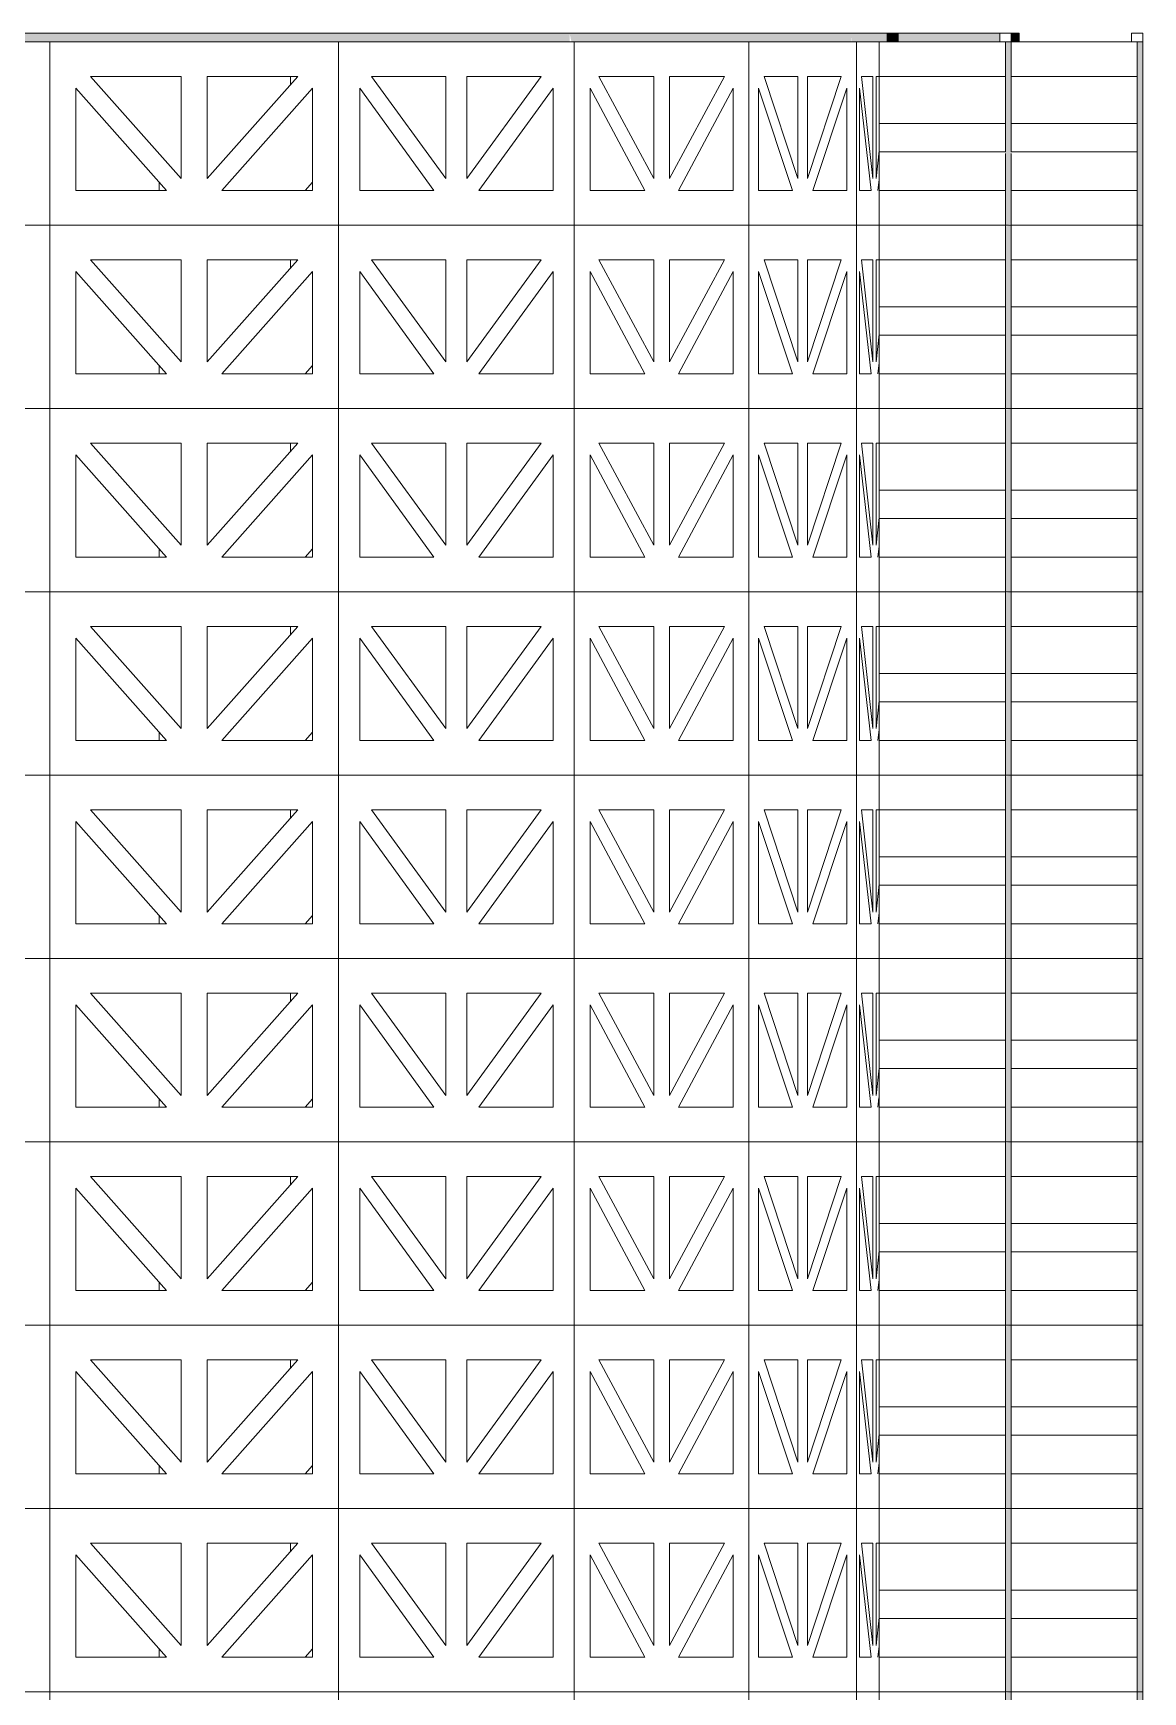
# Model space of a CAD drawing. Header units: millimetres. Extents: x -35517 to 139323, y -3702 to 5999.
# Drawn here: x 92410 to 93052, y 1166 to 2125 of the extents above; entities that cross this region are included whole.
import ezdxf

# ---------------------------------------------------------------- set-up
doc = ezdxf.new("R2010")
doc.units = ezdxf.units.MM
doc.layers.add('A-GLAZ-CURT', color=52, linetype='Continuous', lineweight=5)

# ---------------------------------------------------------------- blocks, each defined once
blk = doc.blocks.new('System Panel - Glazed-1095954-GENERAL WEST ELEVATION')
at = {"layer": 'A-GLAZ-CURT'}
blk.add_hatch(color=256, dxfattribs=at).paths.add_polyline_path([(3282, 0), (3285.25, 0), (3285.25, 106), (3282, 106), (3282, 13.31)])
for p, q in [((3282, 106), (3285.25, 106)), ((3285.25, 106), (3285.25, 0)), ((3285.25, 0), (3282, 0))]:
    blk.add_line(p, q, dxfattribs=at)
blk = doc.blocks.new('System Panel - Glazed-V256-GENERAL WEST ELEVATION')
at = {"layer": 'A-GLAZ-CURT'}
blk.add_hatch(color=256, dxfattribs=at).paths.add_polyline_path([(3282, 2014), (3285.25, 2014.89), (3285.25, 2120), (3282, 2120), (3282, 2034)])
for p, q in [((3285.25, 2120), (3285.25, 2014)), ((3285.25, 2014), (3282, 2014))]:
    blk.add_line(p, q, dxfattribs=at)
blk = doc.blocks.new('System Panel - Glazed-1053772-GENERAL WEST ELEVATION')
at = {"layer": 'A-GLAZ-CURT'}
for points in [[(3187.51, 2120), (3202.5, 2120), (3202.5, 2125), (3187.51, 2125)], [(3213.74, 2120), (3213.74, 2125), (3209, 2125), (3209, 2120)]]:
    blk.add_hatch(color=256, dxfattribs=at).paths.add_polyline_path(points)
for p, q in [((3202.5, 2125), (3187.49, 2125)), ((3209, 2125), (3213.74, 2125)), ((3213.74, 2125), (3213.74, 2120))]:
    blk.add_line(p, q, dxfattribs=at)
blk = doc.blocks.new('System Panel - Glazed-1053709-GENERAL WEST ELEVATION')
at = {"layer": 'A-GLAZ-CURT'}
blk.add_hatch(color=256, dxfattribs=at).paths.add_polyline_path([(3170.64, 2120), (3187.51, 2120), (3187.51, 2125), (3143.74, 2125), (3143.74, 2120)])
blk.add_line((3187.59, 2125), (3143.74, 2125), dxfattribs=at)
blk = doc.blocks.new('The BREEZEBLOCK Family1 - The BREEZEBLOCK Family1-1267691-GENERAL WEST ELEVATION')
at = {"layer": 'A-GLAZ-CURT'}
for p, q in [((3209, 106), (3209, 86)), ((3282, 106), (3209, 106)), ((3282, 86), (3282, 106)), ((3209, 86), (3282, 86)), ((3209, 58.83), (3209, 86)), ((3282, 86), (3282, 58.83)), ((3209, 58.83), (3209, 42.41)), ((3282, 58.83), (3209, 58.83)), ((3282, 42.41), (3282, 58.83)), ((3209, 42.41), (3282, 42.41)), ((3209, 20), (3209, 42.41)), ((3282, 42.41), (3282, 20)), ((3209, 20), (3209, 0)), ((3282, 20), (3209, 20)), ((3282, 0), (3282, 20)), ((3209, 0), (3282, 0))]:
    blk.add_line(p, q, dxfattribs=at)
blk = doc.blocks.new('The BREEZEBLOCK Family1 - The BREEZEBLOCK Family1-V282-GENERAL WEST ELEVATION')
at = {"layer": 'A-GLAZ-CURT'}
for p, q in [((3209, 2120), (3209, 2100)), ((3282, 2120), (3209, 2120)), ((3282, 2100), (3282, 2120)), ((3209, 2100), (3282, 2100)), ((3209, 2072.83), (3209, 2100)), ((3282, 2100), (3282, 2072.83)), ((3209, 2072.83), (3209, 2056.41)), ((3282, 2072.83), (3209, 2072.83)), ((3282, 2056.41), (3282, 2072.83)), ((3209, 2056.41), (3282, 2056.41)), ((3209, 2034), (3209, 2055.38)), ((3282, 2056.41), (3282, 2034)), ((3209, 2034), (3209, 2014)), ((3282, 2034), (3209, 2034)), ((3282, 2014), (3282, 2034)), ((3209, 2014), (3282, 2014))]:
    blk.add_line(p, q, dxfattribs=at)
blk = doc.blocks.new('System Panel - Glazed-1053848-GENERAL WEST ELEVATION')
at = {"layer": 'A-GLAZ-CURT'}
for p, q in [((3285.25, 2125), (3278.75, 2125)), ((3278.75, 2125), (3278.75, 2120)), ((3278.75, 2120), (3285.25, 2120)), ((3285.25, 2120), (3285.25, 2125))]:
    blk.add_line(p, q, dxfattribs=at)
blk = doc.blocks.new('System Panel - Glazed-V283-GENERAL WEST ELEVATION')
at = {"layer": 'A-GLAZ-CURT'}
blk.add_hatch(color=256, dxfattribs=at).paths.add_polyline_path([(3205.75, 0), (3209, 0), (3209, 106), (3205.75, 105.11), (3205.75, 13.31)])
for p, q in [((3205.75, 106), (3209, 106)), ((3209, 0), (3205.75, 0))]:
    blk.add_line(p, q, dxfattribs=at)
blk = doc.blocks.new('System Panel - Glazed-V284-GENERAL WEST ELEVATION')
at = {"layer": 'A-GLAZ-CURT'}
blk.add_hatch(color=256, dxfattribs=at).paths.add_polyline_path([(3205.75, 2014), (3209, 2014.89), (3209, 2120), (3205.75, 2120), (3205.75, 2025.29)])
blk.add_line((3209, 2014), (3205.75, 2014), dxfattribs=at)
blk = doc.blocks.new('The BREEZEBLOCK Family1 - The BREEZEBLOCK Family1-V287-GENERAL WEST ELEVATION')
at = {"layer": 'A-GLAZ-CURT'}
for p, q in [((3132.75, 2120), (3132.75, 2100)), ((3205.75, 2120), (3132.75, 2120)), ((3205.75, 2100), (3205.75, 2120)), ((3132.75, 2100), (3205.75, 2100)), ((3132.75, 2072.83), (3132.75, 2100)), ((3205.75, 2100), (3205.75, 2072.83)), ((3132.75, 2072.83), (3132.75, 2056.41)), ((3205.75, 2072.83), (3132.75, 2072.83)), ((3205.75, 2056.41), (3205.75, 2072.83)), ((3132.75, 2056.41), (3205.75, 2056.41)), ((3132.75, 2034), (3132.75, 2056.41)), ((3205.75, 2055.38), (3205.75, 2034)), ((3132.75, 2034), (3132.75, 2014)), ((3205.75, 2034), (3132.75, 2034)), ((3205.75, 2014), (3205.75, 2034)), ((3132.75, 2014), (3205.75, 2014))]:
    blk.add_line(p, q, dxfattribs=at)
blk = doc.blocks.new('The BREEZEBLOCK Family1 - The BREEZEBLOCK Family1-V303-GENERAL WEST ELEVATION')
at = {"layer": 'A-GLAZ-CURT'}
for p, q in [((3132.75, 212), (3119.55, 212)), ((3119.55, 212), (3119.55, 106)), ((3129.08, 132.88), (3122.5, 192)), ((3122.5, 192), (3129.08, 192)), ((3129.08, 192), (3129.08, 132.88)), ((3130.97, 132.88), (3130.97, 192)), ((3130.97, 192), (3132.75, 192)), ((3121.43, 126), (3121.43, 185.12)), ((3121.43, 185.12), (3128.02, 126)), ((3132.75, 148.89), (3130.97, 132.88)), ((3128.02, 126), (3121.43, 126)), ((3132.03, 126), (3132.75, 132.48)), ((3119.55, 106), (3132.75, 106))]:
    blk.add_line(p, q, dxfattribs=at)
blk = doc.blocks.new('The BREEZEBLOCK Family1 - The BREEZEBLOCK Family1-V304-GENERAL WEST ELEVATION')
at = {"layer": 'A-GLAZ-CURT'}
for p, q in [((3119.55, 212), (3057.43, 212)), ((3057.43, 212), (3057.43, 106)), ((3119.55, 106), (3119.55, 212)), ((3085.69, 132.88), (3066.17, 192)), ((3066.17, 192), (3085.69, 192)), ((3085.69, 192), (3085.69, 132.88)), ((3110.8, 192), (3091.29, 132.88)), ((3091.29, 132.88), (3091.29, 192)), ((3091.29, 192), (3110.8, 192)), ((3063.02, 126), (3063.02, 185.12)), ((3063.02, 185.12), (3082.54, 126)), ((3094.43, 126), (3113.95, 185.12)), ((3113.95, 185.12), (3113.95, 126)), ((3082.54, 126), (3063.02, 126)), ((3113.95, 126), (3094.43, 126)), ((3057.43, 106), (3119.55, 106))]:
    blk.add_line(p, q, dxfattribs=at)
blk = doc.blocks.new('The BREEZEBLOCK Family1 - The BREEZEBLOCK Family1-V305-GENERAL WEST ELEVATION')
at = {"layer": 'A-GLAZ-CURT'}
for p, q in [((3057.43, 212), (2956.36, 212)), ((2956.36, 212), (2956.36, 106)), ((3057.43, 106), (3057.43, 212)), ((3002.34, 132.88), (2970.59, 192)), ((2970.59, 192), (3002.34, 192)), ((3002.34, 192), (3002.34, 132.88)), ((3043.2, 192), (3011.45, 132.88)), ((3011.45, 132.88), (3011.45, 192)), ((3011.45, 192), (3043.2, 192)), ((2965.47, 126), (2965.47, 185.12)), ((2965.47, 185.12), (2997.22, 126)), ((3016.57, 126), (3048.32, 185.12)), ((3048.32, 185.12), (3048.32, 126)), ((2997.22, 126), (2965.47, 126)), ((3048.32, 126), (3016.57, 126)), ((2956.36, 106), (3057.43, 106))]:
    blk.add_line(p, q, dxfattribs=at)
blk = doc.blocks.new('The BREEZEBLOCK Family1 - The BREEZEBLOCK Family1-V306-GENERAL WEST ELEVATION')
at = {"layer": 'A-GLAZ-CURT'}
for p, q in [((2956.36, 212), (2819.95, 212)), ((2819.95, 212), (2819.95, 106)), ((2956.36, 106), (2956.36, 212)), ((2882.01, 132.88), (2839.15, 192)), ((2839.15, 192), (2882.01, 192)), ((2882.01, 192), (2882.01, 132.88)), ((2937.16, 192), (2894.3, 132.88)), ((2894.3, 132.88), (2894.3, 192)), ((2894.3, 192), (2937.16, 192)), ((2832.24, 126), (2832.24, 185.12)), ((2832.24, 185.12), (2875.1, 126)), ((2901.21, 126), (2944.07, 185.12)), ((2944.07, 185.12), (2944.07, 126)), ((2875.1, 126), (2832.24, 126)), ((2944.07, 126), (2901.21, 126)), ((2819.95, 106), (2956.36, 106))]:
    blk.add_line(p, q, dxfattribs=at)
blk = doc.blocks.new('The BREEZEBLOCK Family1 - The BREEZEBLOCK Family1-V307-GENERAL WEST ELEVATION')
at = {"layer": 'A-GLAZ-CURT'}
for p, q in [((2819.95, 212), (2653.05, 212)), ((2653.05, 212), (2653.05, 106)), ((2819.95, 106), (2819.95, 212)), ((2728.98, 132.88), (2676.54, 192)), ((2676.54, 192), (2728.98, 192)), ((2728.98, 192), (2728.98, 132.88)), ((2796.45, 192), (2744.02, 132.88)), ((2744.02, 132.88), (2744.02, 192)), ((2744.02, 192), (2796.45, 192)), ((2792.15, 192), (2792.15, 187.15)), ((2668.09, 126), (2668.09, 185.12)), ((2668.09, 185.12), (2720.52, 126)), ((2752.48, 126), (2804.91, 185.12)), ((2804.91, 185.12), (2804.91, 126)), ((2720.52, 126), (2668.09, 126)), ((2716.22, 130.85), (2716.22, 126)), ((2804.91, 126), (2752.48, 126)), ((2804.91, 130.85), (2800.61, 126)), ((2653.05, 106), (2819.95, 106))]:
    blk.add_line(p, q, dxfattribs=at)
blk = doc.blocks.new('The BREEZEBLOCK Family1 - The BREEZEBLOCK Family1-V308-GENERAL WEST ELEVATION')
at = {"layer": 'A-GLAZ-CURT'}
for p, q in [((2653.05, 212), (2461.61, 212)), ((2461.61, 212), (2461.61, 106)), ((2653.05, 106), (2653.05, 212)), ((2548.71, 132.88), (2488.56, 192)), ((2488.56, 192), (2548.71, 192)), ((2525.53, 192), (2529.44, 188.16)), ((2548.71, 192), (2548.71, 132.88)), ((2626.1, 192), (2565.95, 132.88)), ((2565.95, 132.88), (2565.95, 192)), ((2565.95, 192), (2626.1, 192)), ((2602.92, 192), (2602.92, 177.66)), ((2478.86, 126), (2478.86, 185.12)), ((2478.86, 185.12), (2539.01, 126)), ((2575.66, 126), (2635.8, 185.12)), ((2635.8, 185.12), (2635.8, 126)), ((2538.34, 179.41), (2543.91, 173.93)), ((2515.82, 148.79), (2515.82, 126)), ((2635.8, 148.79), (2634.07, 147.09)), ((2624.95, 138.12), (2612.62, 126)), ((2539.01, 126), (2478.86, 126)), ((2635.8, 126), (2575.66, 126)), ((2461.61, 106), (2653.05, 106))]:
    blk.add_line(p, q, dxfattribs=at)
blk = doc.blocks.new('The BREEZEBLOCK Family1 - The BREEZEBLOCK Family1-V318-GENERAL WEST ELEVATION')
at = {"layer": 'A-GLAZ-CURT'}
for p, q in [((3132.75, 1590), (3119.55, 1590)), ((3119.55, 1590), (3119.55, 1484)), ((3129.08, 1510.88), (3122.5, 1570)), ((3122.5, 1570), (3129.08, 1570)), ((3129.08, 1570), (3129.08, 1510.88)), ((3130.97, 1510.88), (3130.97, 1570)), ((3130.97, 1570), (3132.75, 1570)), ((3121.43, 1504), (3121.43, 1563.12)), ((3121.43, 1563.12), (3128.02, 1504)), ((3132.72, 1526.59), (3130.97, 1510.88)), ((3132.03, 1504), (3132.63, 1509.39)), ((3128.02, 1504), (3121.43, 1504)), ((3119.55, 1484), (3132.75, 1484))]:
    blk.add_line(p, q, dxfattribs=at)
blk = doc.blocks.new('The BREEZEBLOCK Family1 - The BREEZEBLOCK Family1-V319-GENERAL WEST ELEVATION')
at = {"layer": 'A-GLAZ-CURT'}
for p, q in [((2653.05, 1590), (2461.61, 1590)), ((2461.61, 1590), (2461.61, 1484)), ((2653.05, 1484), (2653.05, 1590)), ((2548.71, 1510.88), (2488.56, 1570)), ((2488.56, 1570), (2548.71, 1570)), ((2525.53, 1570), (2529.44, 1566.16)), ((2548.71, 1570), (2548.71, 1510.88)), ((2626.1, 1570), (2565.95, 1510.88)), ((2565.95, 1510.88), (2565.95, 1570)), ((2565.95, 1570), (2626.1, 1570)), ((2602.92, 1570), (2602.92, 1555.66)), ((2478.86, 1504), (2478.86, 1563.12)), ((2478.86, 1563.12), (2539.01, 1504)), ((2538.34, 1557.41), (2543.91, 1551.93)), ((2575.66, 1504), (2635.8, 1563.12)), ((2635.8, 1563.12), (2635.8, 1504)), ((2515.82, 1526.59), (2515.82, 1504)), ((2635.6, 1526.59), (2634.07, 1525.09)), ((2624.95, 1516.12), (2612.62, 1504)), ((2539.01, 1504), (2478.86, 1504)), ((2635.8, 1504), (2575.66, 1504)), ((2461.61, 1484), (2653.05, 1484))]:
    blk.add_line(p, q, dxfattribs=at)
blk = doc.blocks.new('The BREEZEBLOCK Family1 - The BREEZEBLOCK Family1-V321-GENERAL WEST ELEVATION')
at = {"layer": 'A-GLAZ-CURT'}
for p, q in [((2653.05, 1696), (2461.61, 1696)), ((2461.61, 1696), (2461.61, 1590)), ((2653.05, 1590), (2653.05, 1696)), ((2478.86, 1610), (2478.86, 1669.12)), ((2478.86, 1669.12), (2539.01, 1610)), ((2548.71, 1616.88), (2488.56, 1676)), ((2488.56, 1676), (2548.71, 1676)), ((2525.53, 1676), (2529.44, 1672.16)), ((2548.71, 1676), (2548.71, 1616.88)), ((2626.1, 1676), (2565.95, 1616.88)), ((2565.95, 1616.88), (2565.95, 1676)), ((2565.95, 1676), (2626.1, 1676)), ((2575.66, 1610), (2635.8, 1669.12)), ((2602.92, 1676), (2602.92, 1661.66)), ((2635.8, 1669.12), (2635.8, 1610)), ((2538.04, 1663.7), (2543.91, 1657.93)), ((2515.82, 1632.79), (2515.82, 1610)), ((2635.8, 1632.79), (2634.07, 1631.09)), ((2624.95, 1622.12), (2612.62, 1610)), ((2539.01, 1610), (2478.86, 1610)), ((2635.8, 1610), (2575.66, 1610)), ((2461.61, 1590), (2653.05, 1590))]:
    blk.add_line(p, q, dxfattribs=at)
blk = doc.blocks.new('The BREEZEBLOCK Family1 - The BREEZEBLOCK Family1-V323-GENERAL WEST ELEVATION')
at = {"layer": 'A-GLAZ-CURT'}
for p, q in [((2653.05, 1908), (2461.61, 1908)), ((2461.61, 1908), (2461.61, 1802)), ((2653.05, 1802), (2653.05, 1908)), ((2478.86, 1822), (2478.86, 1881.12)), ((2478.86, 1881.12), (2539.01, 1822)), ((2548.71, 1828.88), (2488.56, 1888)), ((2488.56, 1888), (2548.71, 1888)), ((2525.53, 1888), (2529.44, 1884.16)), ((2548.71, 1888), (2548.71, 1828.88)), ((2626.1, 1888), (2565.95, 1828.88)), ((2565.95, 1828.88), (2565.95, 1888)), ((2565.95, 1888), (2626.1, 1888)), ((2575.66, 1822), (2635.8, 1881.12)), ((2602.92, 1888), (2602.92, 1873.66)), ((2635.8, 1881.12), (2635.8, 1822)), ((2538.34, 1875.41), (2543.31, 1870.52)), ((2515.82, 1844.79), (2515.82, 1822)), ((2635.8, 1844.79), (2634.07, 1843.09)), ((2624.95, 1834.12), (2612.62, 1822)), ((2539.01, 1822), (2478.86, 1822)), ((2635.8, 1822), (2575.66, 1822)), ((2461.61, 1802), (2653.05, 1802))]:
    blk.add_line(p, q, dxfattribs=at)
blk = doc.blocks.new('The BREEZEBLOCK Family1 - The BREEZEBLOCK Family1-V325-GENERAL WEST ELEVATION')
at = {"layer": 'A-GLAZ-CURT'}
for p, q in [((2653.05, 2014), (2461.61, 2014)), ((2461.61, 2014), (2461.61, 1908)), ((2653.05, 1908), (2653.05, 2014)), ((2478.86, 1928), (2478.86, 1987.12)), ((2478.86, 1987.12), (2539.01, 1928)), ((2548.71, 1934.88), (2488.56, 1994)), ((2488.56, 1994), (2548.71, 1994)), ((2525.53, 1994), (2529.44, 1990.16)), ((2548.71, 1994), (2548.71, 1934.88)), ((2626.1, 1994), (2565.95, 1934.88)), ((2565.95, 1934.88), (2565.95, 1994)), ((2565.95, 1994), (2626.1, 1994)), ((2575.66, 1928), (2635.8, 1987.12)), ((2602.92, 1994), (2602.92, 1979.66)), ((2635.8, 1987.12), (2635.8, 1928)), ((2538.34, 1981.41), (2543.91, 1975.93)), ((2515.82, 1950.79), (2515.82, 1928)), ((2635.8, 1950.79), (2634.07, 1949.09)), ((2624.12, 1939.3), (2612.62, 1928)), ((2539.01, 1928), (2478.86, 1928)), ((2635.8, 1928), (2575.66, 1928)), ((2461.61, 1908), (2653.05, 1908))]:
    blk.add_line(p, q, dxfattribs=at)
blk = doc.blocks.new('The BREEZEBLOCK Family1 - The BREEZEBLOCK Family1-V326-GENERAL WEST ELEVATION')
at = {"layer": 'A-GLAZ-CURT'}
for p, q in [((3119.55, 2120), (3119.55, 2014)), ((3121.43, 2034), (3121.43, 2093.12)), ((3121.43, 2093.12), (3128.02, 2034)), ((3129.08, 2040.88), (3122.5, 2100)), ((3122.5, 2100), (3129.08, 2100)), ((3129.08, 2100), (3129.08, 2040.88)), ((3130.97, 2040.88), (3130.97, 2100)), ((3130.97, 2100), (3132.75, 2100)), ((3132.75, 2056.89), (3130.97, 2040.88)), ((3128.02, 2034), (3121.43, 2034)), ((3132.03, 2034), (3132.75, 2040.48)), ((3119.55, 2014), (3132.75, 2014))]:
    blk.add_line(p, q, dxfattribs=at)
blk = doc.blocks.new('The BREEZEBLOCK Family1 - The BREEZEBLOCK Family1-V327-GENERAL WEST ELEVATION')
at = {"layer": 'A-GLAZ-CURT'}
for p, q in [((3057.43, 2120), (3057.43, 2014)), ((3119.55, 2014), (3119.55, 2120)), ((3063.02, 2034), (3063.02, 2093.12)), ((3063.02, 2093.12), (3082.54, 2034)), ((3085.69, 2040.88), (3066.17, 2100)), ((3066.17, 2100), (3085.69, 2100)), ((3085.69, 2100), (3085.69, 2040.88)), ((3110.8, 2100), (3091.29, 2040.88)), ((3091.29, 2040.88), (3091.29, 2100)), ((3091.29, 2100), (3110.8, 2100)), ((3094.43, 2034), (3113.95, 2093.12)), ((3113.95, 2093.12), (3113.95, 2034)), ((3082.54, 2034), (3063.02, 2034)), ((3113.95, 2034), (3094.43, 2034)), ((3057.43, 2014), (3119.55, 2014))]:
    blk.add_line(p, q, dxfattribs=at)
blk = doc.blocks.new('The BREEZEBLOCK Family1 - The BREEZEBLOCK Family1-V328-GENERAL WEST ELEVATION')
at = {"layer": 'A-GLAZ-CURT'}
for p, q in [((2956.36, 2120), (2956.36, 2014)), ((3057.43, 2014), (3057.43, 2120)), ((2965.47, 2034), (2965.47, 2093.12)), ((2965.47, 2093.12), (2997.22, 2034)), ((3002.34, 2040.88), (2970.59, 2100)), ((2970.59, 2100), (3002.34, 2100)), ((3002.34, 2100), (3002.34, 2040.88)), ((3043.2, 2100), (3011.45, 2040.88)), ((3011.45, 2040.88), (3011.45, 2100)), ((3011.45, 2100), (3043.2, 2100)), ((3016.57, 2034), (3048.32, 2093.12)), ((3048.32, 2093.12), (3048.32, 2034)), ((2997.22, 2034), (2965.47, 2034)), ((3048.32, 2034), (3016.57, 2034)), ((2956.36, 2014), (3057.43, 2014))]:
    blk.add_line(p, q, dxfattribs=at)
blk = doc.blocks.new('The BREEZEBLOCK Family1 - The BREEZEBLOCK Family1-V329-GENERAL WEST ELEVATION')
at = {"layer": 'A-GLAZ-CURT'}
for p, q in [((2819.95, 2120), (2819.95, 2014)), ((2956.36, 2014), (2956.36, 2120)), ((2832.24, 2034), (2832.24, 2093.12)), ((2832.24, 2093.12), (2875.1, 2034)), ((2882.01, 2040.88), (2839.15, 2100)), ((2839.15, 2100), (2882.01, 2100)), ((2882.01, 2100), (2882.01, 2040.88)), ((2937.16, 2100), (2894.3, 2040.88)), ((2894.3, 2040.88), (2894.3, 2100)), ((2894.3, 2100), (2937.16, 2100)), ((2901.21, 2034), (2944.07, 2093.12)), ((2944.07, 2093.12), (2944.07, 2034)), ((2875.1, 2034), (2832.24, 2034)), ((2944.07, 2034), (2901.21, 2034)), ((2819.95, 2014), (2956.36, 2014))]:
    blk.add_line(p, q, dxfattribs=at)
blk = doc.blocks.new('The BREEZEBLOCK Family1 - The BREEZEBLOCK Family1-V330-GENERAL WEST ELEVATION')
at = {"layer": 'A-GLAZ-CURT'}
for p, q in [((2653.05, 2120), (2653.05, 2014)), ((2819.95, 2014), (2819.95, 2120)), ((2668.09, 2034), (2668.09, 2093.12)), ((2668.09, 2093.12), (2720.52, 2034)), ((2728.98, 2040.88), (2676.54, 2100)), ((2676.54, 2100), (2728.98, 2100)), ((2728.98, 2100), (2728.98, 2040.88)), ((2796.45, 2100), (2744.02, 2040.88)), ((2744.02, 2040.88), (2744.02, 2100)), ((2744.02, 2100), (2796.45, 2100)), ((2752.48, 2034), (2804.91, 2093.12)), ((2792.15, 2100), (2792.15, 2095.15)), ((2804.91, 2093.12), (2804.91, 2034)), ((2720.52, 2034), (2668.09, 2034)), ((2716.22, 2038.85), (2716.22, 2034)), ((2804.91, 2034), (2752.48, 2034)), ((2804.91, 2038.85), (2800.61, 2034)), ((2653.05, 2014), (2819.95, 2014))]:
    blk.add_line(p, q, dxfattribs=at)
blk = doc.blocks.new('The BREEZEBLOCK Family1 - The BREEZEBLOCK Family1-V331-GENERAL WEST ELEVATION')
at = {"layer": 'A-GLAZ-CURT'}
for p, q in [((2461.61, 2120), (2461.61, 2014)), ((2653.05, 2014), (2653.05, 2120)), ((2478.86, 2034), (2478.86, 2093.12)), ((2478.86, 2093.12), (2539.01, 2034)), ((2548.71, 2040.88), (2488.56, 2100)), ((2488.56, 2100), (2548.71, 2100)), ((2525.53, 2100), (2529.44, 2096.16)), ((2548.71, 2100), (2548.71, 2040.88)), ((2626.1, 2100), (2565.95, 2040.88)), ((2565.95, 2040.88), (2565.95, 2100)), ((2565.95, 2100), (2626.1, 2100)), ((2575.66, 2034), (2635.8, 2093.12)), ((2602.92, 2100), (2602.92, 2085.66)), ((2635.8, 2093.12), (2635.8, 2034)), ((2538.34, 2087.41), (2543.91, 2081.93)), ((2515.82, 2056.79), (2515.82, 2034)), ((2635.8, 2056.79), (2634.07, 2055.09)), ((2624.95, 2046.12), (2612.62, 2034)), ((2539.01, 2034), (2478.86, 2034)), ((2635.8, 2034), (2575.66, 2034)), ((2461.61, 2014), (2653.05, 2014))]:
    blk.add_line(p, q, dxfattribs=at)
blk = doc.blocks.new('System Panel - Glazed-V335-GENERAL WEST ELEVATION')
at = {"layer": 'A-GLAZ-CURT'}
for points in [[(3132.75, 2120), (3137.27, 2120), (3137.27, 2125), (3116.34, 2125), (3116.67, 2120)], [(3137.27, 2120), (3143.74, 2120), (3143.74, 2125), (3137.27, 2125)]]:
    blk.add_hatch(color=256, dxfattribs=at).paths.add_polyline_path(points)
for p, q in [((3137.27, 2125), (3116.31, 2125)), ((3116.31, 2120), (3132.75, 2120)), ((3137.27, 2120), (3137.27, 2125)), ((3137.27, 2125), (3143.74, 2125)), ((3143.74, 2125), (3143.74, 2120))]:
    blk.add_line(p, q, dxfattribs=at)
blk = doc.blocks.new('System Panel - Glazed-V336-GENERAL WEST ELEVATION')
at = {"layer": 'A-GLAZ-CURT'}
blk.add_hatch(color=256, dxfattribs=at).paths.add_polyline_path([(3116.34, 2120), (3116.34, 2125), (3054.39, 2125), (3054.39, 2120), (3062.7, 2120)])
for p, q in [((3116.43, 2125), (3054.31, 2125)), ((3054.31, 2120), (3116.43, 2120))]:
    blk.add_line(p, q, dxfattribs=at)
blk = doc.blocks.new('System Panel - Glazed-V337-GENERAL WEST ELEVATION')
at = {"layer": 'A-GLAZ-CURT'}
blk.add_hatch(color=256, dxfattribs=at).paths.add_polyline_path([(3054.39, 2120), (3054.39, 2125), (2953.61, 2125), (2954.77, 2120), (3008.73, 2120)])
for p, q in [((3054.53, 2125), (2953.47, 2125)), ((2953.47, 2120), (3054.53, 2120))]:
    blk.add_line(p, q, dxfattribs=at)
blk = doc.blocks.new('System Panel - Glazed-V338-GENERAL WEST ELEVATION')
at = {"layer": 'A-GLAZ-CURT'}
blk.add_hatch(color=256, dxfattribs=at).paths.add_polyline_path([(2953.61, 2120), (2953.61, 2125), (2817.57, 2125), (2817.57, 2120), (2900.8, 2120)])
for p, q in [((2953.8, 2125), (2817.38, 2125)), ((2817.38, 2120), (2953.8, 2120))]:
    blk.add_line(p, q, dxfattribs=at)
blk = doc.blocks.new('System Panel - Glazed-V339-GENERAL WEST ELEVATION')
at = {"layer": 'A-GLAZ-CURT'}
blk.add_hatch(color=256, dxfattribs=at).paths.add_polyline_path([(2817.57, 2120), (2817.57, 2125), (2651.14, 2125), (2651.14, 2120), (2792.86, 2120)])
for p, q in [((2817.81, 2125), (2650.91, 2125)), ((2650.91, 2120), (2817.81, 2120))]:
    blk.add_line(p, q, dxfattribs=at)
blk = doc.blocks.new('System Panel - Glazed-V340-GENERAL WEST ELEVATION')
at = {"layer": 'A-GLAZ-CURT'}
blk.add_hatch(color=256, dxfattribs=at).paths.add_polyline_path([(2651.14, 2120), (2651.14, 2125), (2460.23, 2125), (2460.23, 2120), (2576.99, 2120)])
for p, q in [((2651.4, 2125), (2459.97, 2125)), ((2459.97, 2120), (2651.4, 2120))]:
    blk.add_line(p, q, dxfattribs=at)

msp = doc.modelspace()

# ---------------------------------------------------------------- block references
at = {"layer": 'A-GLAZ-CURT'}
for name, p in [('System Panel - Glazed-V340-GENERAL WEST ELEVATION', (89766.58, 0)), ('The BREEZEBLOCK Family1 - The BREEZEBLOCK Family1-V331-GENERAL WEST ELEVATION', (89766.58, 0)), ('System Panel - Glazed-V339-GENERAL WEST ELEVATION', (89766.58, 0)), ('The BREEZEBLOCK Family1 - The BREEZEBLOCK Family1-V330-GENERAL WEST ELEVATION', (89766.58, 0)), ('System Panel - Glazed-V338-GENERAL WEST ELEVATION', (89766.58, 0)), ('The BREEZEBLOCK Family1 - The BREEZEBLOCK Family1-V329-GENERAL WEST ELEVATION', (89766.58, 0)), ('System Panel - Glazed-V337-GENERAL WEST ELEVATION', (89766.58, 0)), ('The BREEZEBLOCK Family1 - The BREEZEBLOCK Family1-V328-GENERAL WEST ELEVATION', (89766.58, 0)), ('System Panel - Glazed-V336-GENERAL WEST ELEVATION', (89766.58, 0)), ('The BREEZEBLOCK Family1 - The BREEZEBLOCK Family1-V327-GENERAL WEST ELEVATION', (89766.58, 0)), ('System Panel - Glazed-V335-GENERAL WEST ELEVATION', (89766.58, 0)), ('The BREEZEBLOCK Family1 - The BREEZEBLOCK Family1-V326-GENERAL WEST ELEVATION', (89766.58, 0)), ('The BREEZEBLOCK Family1 - The BREEZEBLOCK Family1-V287-GENERAL WEST ELEVATION', (89766.58, 0)), ('System Panel - Glazed-1053709-GENERAL WEST ELEVATION', (89766.58, 0)), ('System Panel - Glazed-1053772-GENERAL WEST ELEVATION', (89766.58, 0)), ('System Panel - Glazed-1053848-GENERAL WEST ELEVATION', (89690.33, 0)), ('System Panel - Glazed-V284-GENERAL WEST ELEVATION', (89766.58, 0)), ('The BREEZEBLOCK Family1 - The BREEZEBLOCK Family1-V282-GENERAL WEST ELEVATION', (89766.58, 0)), ('System Panel - Glazed-1053848-GENERAL WEST ELEVATION', (89766.58, 0)), ('System Panel - Glazed-V256-GENERAL WEST ELEVATION', (89766.58, 0)), ('The BREEZEBLOCK Family1 - The BREEZEBLOCK Family1-V325-GENERAL WEST ELEVATION', (89766.58, 0)), ('The BREEZEBLOCK Family1 - The BREEZEBLOCK Family1-V307-GENERAL WEST ELEVATION', (89766.58, 1802)), ('The BREEZEBLOCK Family1 - The BREEZEBLOCK Family1-V306-GENERAL WEST ELEVATION', (89766.58, 1802)), ('The BREEZEBLOCK Family1 - The BREEZEBLOCK Family1-V305-GENERAL WEST ELEVATION', (89766.58, 1802)), ('The BREEZEBLOCK Family1 - The BREEZEBLOCK Family1-V304-GENERAL WEST ELEVATION', (89766.58, 1802)), ('The BREEZEBLOCK Family1 - The BREEZEBLOCK Family1-V303-GENERAL WEST ELEVATION', (89766.58, 1802)), ('The BREEZEBLOCK Family1 - The BREEZEBLOCK Family1-1267691-GENERAL WEST ELEVATION', (89690.33, 1908)), ('System Panel - Glazed-V283-GENERAL WEST ELEVATION', (89766.58, 1908)), ('The BREEZEBLOCK Family1 - The BREEZEBLOCK Family1-1267691-GENERAL WEST ELEVATION', (89766.58, 1908)), ('System Panel - Glazed-1095954-GENERAL WEST ELEVATION', (89766.58, 1908)), ('The BREEZEBLOCK Family1 - The BREEZEBLOCK Family1-V323-GENERAL WEST ELEVATION', (89766.58, 0)), ('The BREEZEBLOCK Family1 - The BREEZEBLOCK Family1-V307-GENERAL WEST ELEVATION', (89766.58, 1696)), ('The BREEZEBLOCK Family1 - The BREEZEBLOCK Family1-V306-GENERAL WEST ELEVATION', (89766.58, 1696)), ('The BREEZEBLOCK Family1 - The BREEZEBLOCK Family1-V305-GENERAL WEST ELEVATION', (89766.58, 1696)), ('The BREEZEBLOCK Family1 - The BREEZEBLOCK Family1-V304-GENERAL WEST ELEVATION', (89766.58, 1696)), ('The BREEZEBLOCK Family1 - The BREEZEBLOCK Family1-V303-GENERAL WEST ELEVATION', (89766.58, 1696)), ('The BREEZEBLOCK Family1 - The BREEZEBLOCK Family1-1267691-GENERAL WEST ELEVATION', (89690.33, 1802)), ('System Panel - Glazed-V283-GENERAL WEST ELEVATION', (89766.58, 1802)), ('The BREEZEBLOCK Family1 - The BREEZEBLOCK Family1-1267691-GENERAL WEST ELEVATION', (89766.58, 1802)), ('System Panel - Glazed-1095954-GENERAL WEST ELEVATION', (89766.58, 1802)), ('The BREEZEBLOCK Family1 - The BREEZEBLOCK Family1-V308-GENERAL WEST ELEVATION', (89766.58, 1590)), ('The BREEZEBLOCK Family1 - The BREEZEBLOCK Family1-V307-GENERAL WEST ELEVATION', (89766.58, 1590)), ('The BREEZEBLOCK Family1 - The BREEZEBLOCK Family1-V306-GENERAL WEST ELEVATION', (89766.58, 1590)), ('The BREEZEBLOCK Family1 - The BREEZEBLOCK Family1-V305-GENERAL WEST ELEVATION', (89766.58, 1590)), ('The BREEZEBLOCK Family1 - The BREEZEBLOCK Family1-V304-GENERAL WEST ELEVATION', (89766.58, 1590)), ('The BREEZEBLOCK Family1 - The BREEZEBLOCK Family1-V303-GENERAL WEST ELEVATION', (89766.58, 1590)), ('The BREEZEBLOCK Family1 - The BREEZEBLOCK Family1-1267691-GENERAL WEST ELEVATION', (89690.33, 1696)), ('System Panel - Glazed-V283-GENERAL WEST ELEVATION', (89766.58, 1696)), ('The BREEZEBLOCK Family1 - The BREEZEBLOCK Family1-1267691-GENERAL WEST ELEVATION', (89766.58, 1696)), ('System Panel - Glazed-1095954-GENERAL WEST ELEVATION', (89766.58, 1696)), ('The BREEZEBLOCK Family1 - The BREEZEBLOCK Family1-V321-GENERAL WEST ELEVATION', (89766.58, 0)), ('The BREEZEBLOCK Family1 - The BREEZEBLOCK Family1-V307-GENERAL WEST ELEVATION', (89766.58, 1484)), ('The BREEZEBLOCK Family1 - The BREEZEBLOCK Family1-V306-GENERAL WEST ELEVATION', (89766.58, 1484)), ('The BREEZEBLOCK Family1 - The BREEZEBLOCK Family1-V305-GENERAL WEST ELEVATION', (89766.58, 1484)), ('The BREEZEBLOCK Family1 - The BREEZEBLOCK Family1-V304-GENERAL WEST ELEVATION', (89766.58, 1484)), ('The BREEZEBLOCK Family1 - The BREEZEBLOCK Family1-V303-GENERAL WEST ELEVATION', (89766.58, 1484)), ('The BREEZEBLOCK Family1 - The BREEZEBLOCK Family1-1267691-GENERAL WEST ELEVATION', (89690.33, 1590)), ('System Panel - Glazed-V283-GENERAL WEST ELEVATION', (89766.58, 1590)), ('The BREEZEBLOCK Family1 - The BREEZEBLOCK Family1-1267691-GENERAL WEST ELEVATION', (89766.58, 1590)), ('System Panel - Glazed-1095954-GENERAL WEST ELEVATION', (89766.58, 1590)), ('The BREEZEBLOCK Family1 - The BREEZEBLOCK Family1-V319-GENERAL WEST ELEVATION', (89766.58, 0)), ('The BREEZEBLOCK Family1 - The BREEZEBLOCK Family1-V307-GENERAL WEST ELEVATION', (89766.58, 1378)), ('The BREEZEBLOCK Family1 - The BREEZEBLOCK Family1-V306-GENERAL WEST ELEVATION', (89766.58, 1378)), ('The BREEZEBLOCK Family1 - The BREEZEBLOCK Family1-V305-GENERAL WEST ELEVATION', (89766.58, 1378)), ('The BREEZEBLOCK Family1 - The BREEZEBLOCK Family1-V304-GENERAL WEST ELEVATION', (89766.58, 1378)), ('The BREEZEBLOCK Family1 - The BREEZEBLOCK Family1-V318-GENERAL WEST ELEVATION', (89766.58, 0)), ('The BREEZEBLOCK Family1 - The BREEZEBLOCK Family1-1267691-GENERAL WEST ELEVATION', (89690.33, 1484)), ('System Panel - Glazed-V283-GENERAL WEST ELEVATION', (89766.58, 1484)), ('The BREEZEBLOCK Family1 - The BREEZEBLOCK Family1-1267691-GENERAL WEST ELEVATION', (89766.58, 1484)), ('System Panel - Glazed-1095954-GENERAL WEST ELEVATION', (89766.58, 1484)), ('The BREEZEBLOCK Family1 - The BREEZEBLOCK Family1-V308-GENERAL WEST ELEVATION', (89766.58, 1272)), ('The BREEZEBLOCK Family1 - The BREEZEBLOCK Family1-V307-GENERAL WEST ELEVATION', (89766.58, 1272)), ('The BREEZEBLOCK Family1 - The BREEZEBLOCK Family1-V306-GENERAL WEST ELEVATION', (89766.58, 1272)), ('The BREEZEBLOCK Family1 - The BREEZEBLOCK Family1-V305-GENERAL WEST ELEVATION', (89766.58, 1272)), ('The BREEZEBLOCK Family1 - The BREEZEBLOCK Family1-V304-GENERAL WEST ELEVATION', (89766.58, 1272)), ('The BREEZEBLOCK Family1 - The BREEZEBLOCK Family1-V303-GENERAL WEST ELEVATION', (89766.58, 1272)), ('The BREEZEBLOCK Family1 - The BREEZEBLOCK Family1-1267691-GENERAL WEST ELEVATION', (89690.33, 1378)), ('System Panel - Glazed-V283-GENERAL WEST ELEVATION', (89766.58, 1378)), ('The BREEZEBLOCK Family1 - The BREEZEBLOCK Family1-1267691-GENERAL WEST ELEVATION', (89766.58, 1378)), ('System Panel - Glazed-1095954-GENERAL WEST ELEVATION', (89766.58, 1378)), ('The BREEZEBLOCK Family1 - The BREEZEBLOCK Family1-V308-GENERAL WEST ELEVATION', (89766.58, 1166)), ('The BREEZEBLOCK Family1 - The BREEZEBLOCK Family1-V307-GENERAL WEST ELEVATION', (89766.58, 1166)), ('The BREEZEBLOCK Family1 - The BREEZEBLOCK Family1-V306-GENERAL WEST ELEVATION', (89766.58, 1166)), ('The BREEZEBLOCK Family1 - The BREEZEBLOCK Family1-V305-GENERAL WEST ELEVATION', (89766.58, 1166)), ('The BREEZEBLOCK Family1 - The BREEZEBLOCK Family1-V304-GENERAL WEST ELEVATION', (89766.58, 1166)), ('The BREEZEBLOCK Family1 - The BREEZEBLOCK Family1-V303-GENERAL WEST ELEVATION', (89766.58, 1166)), ('The BREEZEBLOCK Family1 - The BREEZEBLOCK Family1-1267691-GENERAL WEST ELEVATION', (89690.33, 1272)), ('System Panel - Glazed-V283-GENERAL WEST ELEVATION', (89766.58, 1272)), ('The BREEZEBLOCK Family1 - The BREEZEBLOCK Family1-1267691-GENERAL WEST ELEVATION', (89766.58, 1272)), ('System Panel - Glazed-1095954-GENERAL WEST ELEVATION', (89766.58, 1272)), ('The BREEZEBLOCK Family1 - The BREEZEBLOCK Family1-V308-GENERAL WEST ELEVATION', (89766.58, 1060)), ('The BREEZEBLOCK Family1 - The BREEZEBLOCK Family1-V307-GENERAL WEST ELEVATION', (89766.58, 1060)), ('The BREEZEBLOCK Family1 - The BREEZEBLOCK Family1-V306-GENERAL WEST ELEVATION', (89766.58, 1060)), ('The BREEZEBLOCK Family1 - The BREEZEBLOCK Family1-V305-GENERAL WEST ELEVATION', (89766.58, 1060)), ('The BREEZEBLOCK Family1 - The BREEZEBLOCK Family1-V304-GENERAL WEST ELEVATION', (89766.58, 1060)), ('The BREEZEBLOCK Family1 - The BREEZEBLOCK Family1-V303-GENERAL WEST ELEVATION', (89766.58, 1060)), ('The BREEZEBLOCK Family1 - The BREEZEBLOCK Family1-1267691-GENERAL WEST ELEVATION', (89690.33, 1166)), ('System Panel - Glazed-V283-GENERAL WEST ELEVATION', (89766.58, 1166)), ('The BREEZEBLOCK Family1 - The BREEZEBLOCK Family1-1267691-GENERAL WEST ELEVATION', (89766.58, 1166)), ('System Panel - Glazed-1095954-GENERAL WEST ELEVATION', (89766.58, 1166)), ('The BREEZEBLOCK Family1 - The BREEZEBLOCK Family1-V308-GENERAL WEST ELEVATION', (89766.58, 954)), ('The BREEZEBLOCK Family1 - The BREEZEBLOCK Family1-V307-GENERAL WEST ELEVATION', (89766.58, 954)), ('The BREEZEBLOCK Family1 - The BREEZEBLOCK Family1-V306-GENERAL WEST ELEVATION', (89766.58, 954)), ('The BREEZEBLOCK Family1 - The BREEZEBLOCK Family1-V305-GENERAL WEST ELEVATION', (89766.58, 954)), ('The BREEZEBLOCK Family1 - The BREEZEBLOCK Family1-V304-GENERAL WEST ELEVATION', (89766.58, 954)), ('The BREEZEBLOCK Family1 - The BREEZEBLOCK Family1-V303-GENERAL WEST ELEVATION', (89766.58, 954)), ('The BREEZEBLOCK Family1 - The BREEZEBLOCK Family1-1267691-GENERAL WEST ELEVATION', (89690.33, 1060)), ('System Panel - Glazed-V283-GENERAL WEST ELEVATION', (89766.58, 1060)), ('The BREEZEBLOCK Family1 - The BREEZEBLOCK Family1-1267691-GENERAL WEST ELEVATION', (89766.58, 1060)), ('System Panel - Glazed-1095954-GENERAL WEST ELEVATION', (89766.58, 1060))]:
    msp.add_blockref(name, p, dxfattribs=at)

doc.saveas('drawing.dxf')
